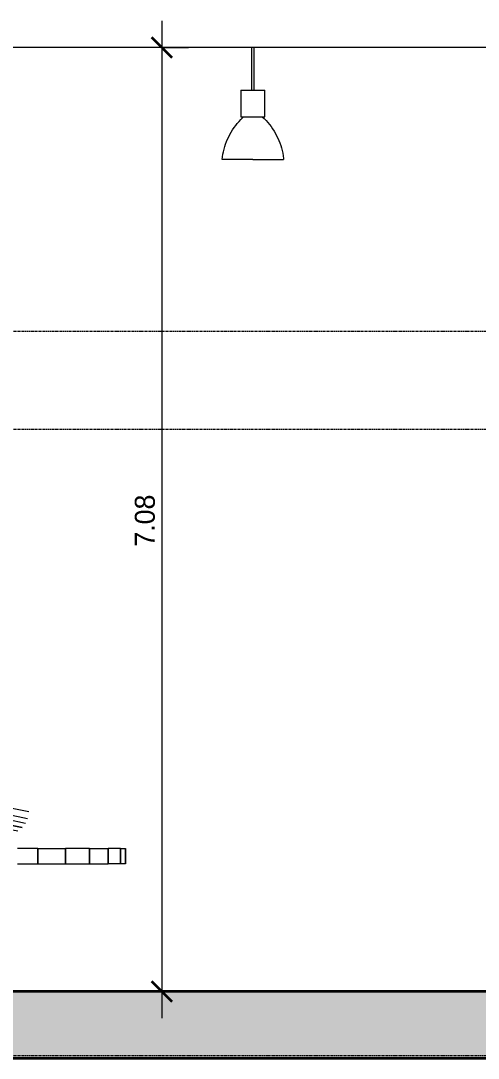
# Model space of a CAD drawing. Header units: centimetres. Extents: x -13467 to 3766, y -437 to 1921.
# Drawn here: x -3521 to -3178, y 44 to 822 of the extents above; entities that cross this region are included whole.
import ezdxf

# ---------------------------------------------------------------- set-up
doc = ezdxf.new("R2010")
doc.units = ezdxf.units.CM
doc.linetypes.add('Centre', pattern=[3.175, 0.635, -0.475, 1.59, -0.475])
for name, color, linetype, lineweight in [('A-ANNO-DIMS', 7, 'Continuous', 9), ('A-ANNO-DIMS-100', 7, 'Continuous', 9), ('A-CLNG', 7, 'Continuous', 9), ('A-FLOR', 7, 'Continuous', 9), ('A-FLOR-LEVL', 7, 'Continuous', 9), ('A-FLOR-PATT', 7, 'Continuous', 35), ('E-LITE-EQPM', 7, 'Continuous', 9), ('G-IMPT', 7, 'Continuous', 9), ('M-EQPM', 7, 'Continuous', 9)]:
    doc.layers.add(name, color=color, linetype=linetype, lineweight=lineweight)
doc.styles.add('Century Gothic_1', font='GOTHIC.TTF', dxfattribs={"height": 15})
doc.dimstyles.new('FCA_N_Cotas_E100', dxfattribs={"dimscale": 30.48, "dimtxt": 15.662524, "dimasz": 0.492126, "dimexe": 0.656168, "dimexo": 0.656168, "dimgap": 0.032808, "dimtad": 1, "dimlfac": 0.01, "dimrnd": 0.01, "dimzin": 0, "dimdsep": 46, "dimtxsty": 'Century Gothic_1', "dimblk1": 'OBLIQUE', "dimblk2": 'OBLIQUE', "dimsah": 1, "dimcen": 0.09, "dimdle": 0.656168, "dimazin": 2, "dimtfac": 1, "dimtdec": 4, "dimtix": 1, "dimtmove": 0, "dimatfit": 3, "dimfxl": 1, "dimtvp": 1, "dimtolj": 1, "dimtzin": 0, "dimarcsym": 2})

# ---------------------------------------------------------------- blocks, each defined once
blk = doc.blocks.new('PQ_RVR_EST-01_ZZ_ZZ_MO_T_A_rvt-2-Sección 1-2')
at = {"layer": 'A-FLOR-PATT', "lineweight": 9, "true_color": 0x9a9a9a}
blk.add_hatch(color=253, dxfattribs=at).paths.add_polyline_path([(-4386.6, 44), (2113.1, 44), (2113.1, 94), (-4386.6, 94), (-4386.6, 55.83)])
at = {"layer": 'A-FLOR', "lineweight": 35}
for p, q in [((2113.1, 94), (-3426.38, 94)), ((-4386.6, 44), (1960.17, 44))]:
    blk.add_line(p, q, dxfattribs=at)
blk = doc.blocks.new('EQ-05-001 - EQ-05-001_dwg_Agrupar_1023-1543619-Sección 1-2')
at = {"layer": 'M-EQPM', "color": 253, "true_color": 0x999999}
for p, q in [((-2963.47, 228.59), (-2979.71, 231.95)), ((-2963.47, 228.59), (-2979.71, 231.95)), ((-2979.71, 226.85), (-2964.48, 223.69)), ((-2979.71, 226.85), (-2964.48, 223.69)), ((-2979.71, 226.85), (-2964.48, 223.69)), ((-2965.84, 220.01), (-2979.71, 222.88)), ((-2965.84, 220.01), (-2979.71, 222.88)), ((-2965.84, 220.01), (-2979.71, 222.88)), ((-2968.26, 216.82), (-2979.71, 219.19)), ((-2968.26, 216.82), (-2979.71, 219.19)), ((-2979.71, 219.19), (-2968.26, 216.82)), ((-2979.71, 216.02), (-2971.58, 214.33)), ((-2979.71, 216.02), (-2971.58, 214.33)), ((-2979.71, 216.02), (-2971.58, 214.33)), ((-2979.71, 213.58), (-2975.56, 212.72)), ((-2975.56, 212.72), (-2979.71, 213.58)), ((-2975.56, 212.72), (-2979.71, 213.58))]:
    blk.add_line(p, q, dxfattribs=at)
blk = doc.blocks.new('EQ-05-001 - EQ-05-001_dwg-1543618-Sección 1-2')
blk.add_blockref('EQ-05-001 - EQ-05-001_dwg_Agrupar_1023-1543619-Sección 1-2', (0, 0))
blk = doc.blocks.new('EQ-05-001 - EQ-05-001-1543628-Sección 1-2')
blk.add_blockref('EQ-05-001 - EQ-05-001_dwg-1543618-Sección 1-2', (0, 0))
blk = doc.blocks.new('EQ-05-014 - EQ-05-014_dwg_Agrupar_514-1555421-Sección 1-2')
at = {"layer": 'M-EQPM', "color": 1, "true_color": 0xff0000}
for p, q in [((-2956.59, 201.08), (-2971.89, 201.08)), ((-2956.59, 201.08), (-2935.93, 201.08)), ((-2956.59, 201.08), (-2956.59, 189.68)), ((-2917.93, 201.08), (-2935.93, 201.08)), ((-2935.93, 189.68), (-2935.93, 201.08)), ((-2917.93, 201.08), (-2903.82, 201.08)), ((-2917.93, 201.08), (-2917.93, 189.68)), ((-2894.56, 201.08), (-2903.82, 201.08)), ((-2903.82, 189.68), (-2903.82, 201.08)), ((-2894.56, 201.08), (-2890.78, 201.08)), ((-2894.56, 201.08), (-2894.56, 189.68)), ((-2890.78, 189.68), (-2890.78, 201.08)), ((-2971.89, 189.68), (-2956.59, 189.68)), ((-2956.59, 189.68), (-2935.93, 189.68)), ((-2935.93, 189.68), (-2917.93, 189.68)), ((-2917.93, 189.68), (-2903.82, 189.68)), ((-2894.56, 189.68), (-2903.82, 189.68)), ((-2890.78, 189.68), (-2894.56, 189.68))]:
    blk.add_line(p, q, dxfattribs=at)
at = {"layer": 'M-EQPM', "color": 1, "true_color": 0xff0000, "flags": 128}
for points in [[(-2956.59, 201.08), (-2956.59, 189.68)], [(-2935.93, 201.08), (-2935.93, 189.68)], [(-2917.93, 201.08), (-2917.93, 189.68)], [(-2903.82, 201.08), (-2903.82, 189.68)], [(-2894.56, 201.08), (-2894.56, 189.68)], [(-2890.78, 201.08), (-2890.78, 189.68)]]:
    blk.add_lwpolyline(points, close=True, dxfattribs=at)
blk = doc.blocks.new('EQ-05-014 - EQ-05-014_dwg-1555392-Sección 1-2')
blk.add_blockref('EQ-05-014 - EQ-05-014_dwg_Agrupar_514-1555421-Sección 1-2', (0, 0))
blk = doc.blocks.new('EQ-05-014 - EQ-05-014-1555424-Sección 1-2')
blk.add_blockref('EQ-05-014 - EQ-05-014_dwg-1555392-Sección 1-2', (0, 0))
blk = doc.blocks.new('LamparaTecho - LamparaTecho_ipt-1627552-Sección 1-2')
at = {"layer": 'G-IMPT'}
for p, q in [((-2796.33, 801.54), (-2796.33, 769.54)), ((-2794.33, 801.54), (-2796.33, 801.54)), ((-2794.33, 769.54), (-2794.33, 801.54)), ((-2804.33, 769.54), (-2804.33, 749.54)), ((-2804.33, 769.54), (-2786.33, 769.54)), ((-2786.33, 749.54), (-2786.33, 769.54)), ((-2804.33, 749.54), (-2786.33, 749.54)), ((-2795.33, 717.54), (-2818.33, 717.54)), ((-2795.33, 717.54), (-2772.33, 717.54))]:
    blk.add_line(p, q, dxfattribs=at)
at = {"layer": 'G-IMPT', "flags": 128}
for points in [[(-2818.33, 717.54), (-2818.1, 719.52), (-2817.79, 721.48), (-2817.41, 723.43), (-2816.94, 725.36), (-2816.4, 727.27), (-2815.79, 729.16), (-2815.1, 731.02), (-2814.33, 732.86), (-2813.5, 734.66), (-2812.59, 736.42), (-2811.61, 738.15), (-2810.56, 739.84), (-2809.45, 741.49), (-2808.27, 743.08), (-2807.03, 744.63), (-2805.73, 746.13), (-2804.36, 747.58), (-2802.95, 748.97), (-2802.33, 749.54)], [(-2788.33, 749.54), (-2786.88, 748.18), (-2785.5, 746.76), (-2784.17, 745.28), (-2782.9, 743.75), (-2781.7, 742.17), (-2780.56, 740.54), (-2779.48, 738.87), (-2778.47, 737.16), (-2777.53, 735.41), (-2776.67, 733.63), (-2775.87, 731.81), (-2775.15, 729.96), (-2774.5, 728.08), (-2773.93, 726.18), (-2773.43, 724.25), (-2773.02, 722.31), (-2772.68, 720.35), (-2772.41, 718.38), (-2772.33, 717.54)]]:
    blk.add_lwpolyline(points, dxfattribs=at)
blk = doc.blocks.new('LamparaTecho - Standard-1626701-Sección 1-2')
blk.add_blockref('LamparaTecho - LamparaTecho_ipt-1627552-Sección 1-2', (0, 0))
blk = doc.blocks.new('PQ_RVR_MEP-01_ZZ_ZZ_MO_T_A_rvt-2-Sección 1-2')
at = {"layer": 'E-LITE-EQPM', "lineweight": 9}
blk.add_blockref('LamparaTecho - Standard-1626701-Sección 1-2', (0, 0), dxfattribs=at)
at = {"layer": 'M-EQPM', "lineweight": 9}
for name in ['EQ-05-001 - EQ-05-001-1543628-Sección 1-2', 'EQ-05-014 - EQ-05-014-1555424-Sección 1-2']:
    blk.add_blockref(name, (0, 0), dxfattribs=at)
blk = doc.blocks.new('DIMBLOCK24-Sección 1-2')
at = {"layer": 'A-ANNO-DIMS-100'}
for p, q in [((-3415.02, 821.54), (-3415.02, 74)), ((-3415.02, 801.54), (-3424.41, 801.54)), ((-3415.02, 801.54), (-3395.02, 801.54)), ((-3415.02, 94), (-3424.41, 94)), ((-3415.02, 94), (-3395.02, 94))]:
    blk.add_line(p, q, dxfattribs=at)
at = {"layer": 'A-ANNO-DIMS-100', "lineweight": 35}
for p, q in [((-3415.02, 801.54), (-3422.52, 809.04)), ((-3415.02, 801.54), (-3407.52, 794.04)), ((-3415.02, 94), (-3422.52, 101.5)), ((-3415.02, 94), (-3407.52, 86.5))]:
    blk.add_line(p, q, dxfattribs=at)
at = {"layer": 'A-ANNO-DIMS-100', "color": 0, "insert": (-3435.25, 427.39), "char_height": 15, "width": 48.9267, "attachment_point": 1, "rotation": 90, "line_spacing_factor": 0.984502, "style": 'Century Gothic_1'}
blk.add_mtext('7.08', dxfattribs=at)
blk = doc.blocks.new('_Oblique')
at = {"color": 0, "linetype": 'ByBlock', "lineweight": -2}
blk.add_line((-0.5, -0.5), (0.5, 0.5), dxfattribs=at)

msp = doc.modelspace()

# ---------------------------------------------------------------- hatches: boundary and pattern name
at = {"layer": 'A-FLOR-PATT', "lineweight": 9, "true_color": 0x9a9a9a}
msp.add_hatch(color=253, dxfattribs=at).paths.add_polyline_path([(-4937.954, 44), (1508.821, 44), (1508.821, 94), (-4937.954, 94), (-4937.954, 55.831)])

# ---------------------------------------------------------------- linework, layer by layer
at = {"layer": 'A-CLNG', "color": 8, "lineweight": 18, "true_color": 0x808080}
msp.add_line((-3129.718, 801.545), (-4937.954, 801.545), dxfattribs=at)
at = {"layer": 'A-FLOR', "lineweight": 35}
for p, q in [((1508.821, 94), (-3977.733, 94)), ((-4937.954, 44), (1408.821, 44))]:
    msp.add_line(p, q, dxfattribs=at)
at = {"layer": 'A-FLOR-LEVL', "color": 253, "linetype": 'Centre', "true_color": 0xaaaaaa}
for p, q in [((-5238.571, 588.801), (1888.136, 588.801)), ((-5238.571, 515.53), (1888.136, 515.53)), ((-5238.571, 94), (1888.136, 94)), ((-5238.571, 46.025), (1888.136, 46.025))]:
    msp.add_line(p, q, dxfattribs=at)

# ---------------------------------------------------------------- block references
at = {"lineweight": 5}
for name in ['PQ_RVR_EST-01_ZZ_ZZ_MO_T_A_rvt-2-Sección 1-2', 'PQ_RVR_MEP-01_ZZ_ZZ_MO_T_A_rvt-2-Sección 1-2']:
    msp.add_blockref(name, (-551.352, 0), dxfattribs=at)

# ---------------------------------------------------------------- dimensions: what is measured, and where the dimension line sits
at = {"layer": 'A-ANNO-DIMS'}
dim = msp.add_linear_dim(base=(-3415.019, 94), p1=(-3404.412, 801.545), p2=(-3404.412, 94), angle=90, dimstyle='FCA_N_Cotas_E100', override={"dimpost": '<>', "dimfxl": 707.54492}, dxfattribs=at)
dim.commit()
dim.dimension.update_dxf_attribs({"geometry": 'DIMBLOCK24-Sección 1-2', "text_midpoint": (-3423.896, 447.772)})

doc.saveas('drawing.dxf')
